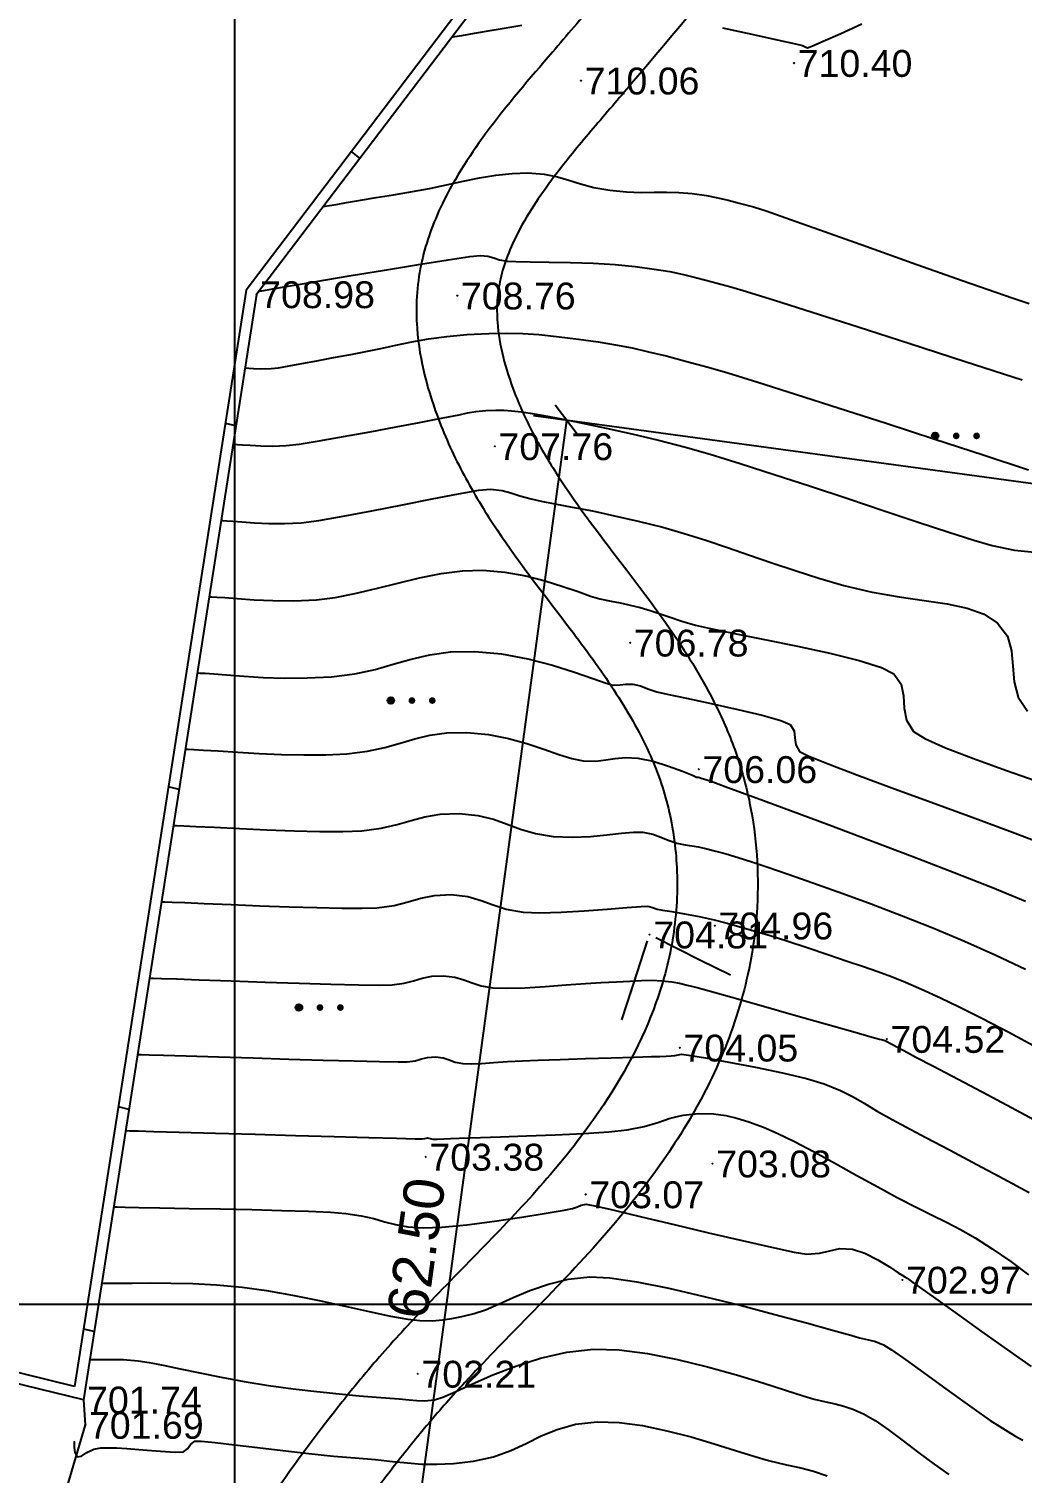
# Model space of a CAD drawing. Header units: feet. Extents: x 3381 to 683417, y 675186 to 4372291.
# Drawn here: x 682633.5 to 682670.5, y 4372036.6 to 4372090.4 of the extents above; entities that cross this region are included whole.
import ezdxf

# ---------------------------------------------------------------- set-up
doc = ezdxf.new("R2010")
doc.units = ezdxf.units.FT
doc.header["$MEASUREMENT"] = 0
doc.header["$PDMODE"] = 34
doc.header["$PDSIZE"] = 0.01
doc.layers.get('0').update_dxf_attribs({"linetype": 'CONTINUOUS'})
doc.layers.get('Defpoints').update_dxf_attribs({"linetype": 'CONTINUOUS'})
for name, color, linetype in [('0_Point_Height', 2, 'CONTINUOUS'), ('0_Point_Point', 7, 'CONTINUOUS'), ('col bitkisi', 7, 'CONTINUOUS'), ('Lep-Stolb', 7, 'CONTINUOUS')]:
    doc.layers.add(name, color=color, linetype=linetype)
for name, color, linetype, lineweight in [('ANA HORIZONTAL', 24, 'CONTINUOUS', 30), ('HORIZANTAL', 24, 'CONTINUOUS', 13), ('km setka', 170, 'CONTINUOUS', 15)]:
    doc.layers.add(name, color=color, linetype=linetype, lineweight=lineweight)
doc.styles.get("Standard").update_dxf_attribs({"font": 'arial.ttf', "height": 1.5})
doc.dimstyles.new('ISO-25', dxfattribs={"dimtxt": 1.5, "dimasz": 1, "dimexe": 1.25, "dimexo": 0.625, "dimtad": 1, "dimtxsty": 'Standard', "dimblk": 'OBLIQUE', "dimcen": 2.5, "dimadec": 0, "dimazin": 0, "dimtfac": 1, "dimtmove": 0, "dimatfit": 3, "dimldrblk": 'OBLIQUE', "dimfxl": 1, "dimarcsym": 0})

# ---------------------------------------------------------------- blocks, each defined once
blk = doc.blocks.new('_Oblique')
at = {"color": 0, "linetype": 'ByBlock', "lineweight": -2}
blk.add_line((-0.5, -0.5), (0.5, 0.5), dxfattribs=at)
blk = doc.blocks.new('*D72')
at = {"color": 0, "lineweight": -2, "transparency": 16777216}
blk.add_arc((682688.51, 4372009.063), 6.03, 352.2233, 82.2234, dxfattribs=at)
at = {"layer": 'Defpoints', "color": 0, "lineweight": 30, "transparency": 16777216}
for p in [(682698.402, 4372081.499), (682663.719, 4372012.448), (682694.092, 4372011.343), (682698.913, 4372007.642), (682685.859, 4371989.653)]:
    blk.add_point(p, dxfattribs=at)
at = {"color": 0, "lineweight": -2, "transparency": 16777216}
for p, rotation in [((682689.326, 4372015.037), 172.2234362131967), ((682694.484, 4372008.247), 262.2232824030834)]:
    blk.add_blockref('_Oblique', p, dxfattribs=dict(at, rotation=rotation))
at = {"color": 0, "lineweight": 25, "transparency": 16777216, "insert": (682694.419, 4372013.551), "char_height": 1.5, "attachment_point": 5, "rotation": 307.2234}
blk.add_mtext('90°', dxfattribs=at)
blk = doc.blocks.new('*D37')
at = {"color": 0, "lineweight": -2, "transparency": 16777216}
for p, q in [((682645.096, 4372013.756), (682653.535, 4372075.79)), ((682693.059, 4372070.413), (682652.297, 4372075.959)), ((682684.62, 4372008.379), (682643.858, 4372013.925))]:
    blk.add_line(p, q, dxfattribs=at)
at = {"layer": 'Defpoints', "color": 0, "lineweight": 30, "transparency": 16777216}
for p in [(682653.535, 4372075.79), (682693.679, 4372070.329), (682685.239, 4372008.295)]:
    blk.add_point(p, dxfattribs=at)
at = {"color": 0, "lineweight": -2, "transparency": 16777216}
for p, rotation in [((682653.535, 4372075.79), 82.25296880644238), ((682645.096, 4372013.756), 262.2529688064424)]:
    blk.add_blockref('_Oblique', p, dxfattribs=dict(at, rotation=rotation))
at = {"color": 0, "lineweight": 25, "transparency": 16777216, "insert": (682647.938, 4372044.961), "char_height": 1.5, "attachment_point": 5, "rotation": 82.253}
blk.add_mtext('{\\fArial|b0|i0|c238|p34;62.50}', dxfattribs=at)

msp = doc.modelspace()

# ---------------------------------------------------------------- hatches: boundary and pattern name
at = {"layer": 'col bitkisi', "lineweight": 25, "ltscale": 1.5}
h = msp.add_hatch(color=256, dxfattribs=at)
edge = h.paths.add_edge_path()
edge.add_arc((682667.25, 4372075.213), 0.125, 0, 360)
h = msp.add_hatch(color=256, dxfattribs=at)
edge = h.paths.add_edge_path()
edge.add_arc((682668.032, 4372075.213), 0.125, 0, 360)
h = msp.add_hatch(color=256, dxfattribs=at)
edge = h.paths.add_edge_path()
edge.add_arc((682668.791, 4372075.213), 0.125, 0, 360)
h = msp.add_hatch(color=256, dxfattribs=at)
edge = h.paths.add_edge_path()
edge.add_arc((682646.985, 4372065.356), 0.125, 0, 360)
h = msp.add_hatch(color=256, dxfattribs=at)
edge = h.paths.add_edge_path()
edge.add_arc((682647.767, 4372065.356), 0.125, 0, 360)
h = msp.add_hatch(color=256, dxfattribs=at)
edge = h.paths.add_edge_path()
edge.add_arc((682648.526, 4372065.356), 0.125, 0, 360)
h = msp.add_hatch(color=256, dxfattribs=at)
edge = h.paths.add_edge_path()
edge.add_arc((682643.563, 4372053.922), 0.125, 0, 360)
h = msp.add_hatch(color=256, dxfattribs=at)
edge = h.paths.add_edge_path()
edge.add_arc((682644.345, 4372053.922), 0.125, 0, 360)
h = msp.add_hatch(color=256, dxfattribs=at)
edge = h.paths.add_edge_path()
edge.add_arc((682645.104, 4372053.922), 0.125, 0, 360)

# ---------------------------------------------------------------- linework, layer by layer
at = {"linetype": 'Continuous', "lineweight": 25}
for p, q in [((682677.81, 4372128.345, 716.528), (682641.602, 4372080.645, 708.969)), ((682678.129, 4372128.103, 716.528), (682641.983, 4372080.485, 708.982)), ((682645.513, 4372085.797), (682645.828, 4372085.551)), ((682641.602, 4372080.645, 708.969), (682635.21, 4372039.807, 701.811)), ((682641.983, 4372080.485, 708.982), (682635.538, 4372039.315, 701.736)), ((682641.216, 4372075.584, -130.678), (682640.825, 4372075.679, -141.271)), ((682639.097, 4372062.049, -100.968), (682638.706, 4372062.145, -111.551)), ((682637.23, 4372050.125, -86.119), (682636.84, 4372050.221, -96.693)), ((682635.21, 4372039.807, 690.28), (682609.736, 4372046.026)), ((682635.538, 4372039.315, 701.736), (682609.641, 4372045.638)), ((682635.935, 4372041.852, -68.321), (682635.545, 4372041.947, -78.89)), ((682635.538, 4372039.315, 701.736), (682635.608, 4372038.374, 701.692)), ((682635.608, 4372038.374, 701.692), (682626.372, 4372007.184, 695.222))]:
    msp.add_line(p, q, dxfattribs=at)
for points, knots in [([(682696.471, 4372126.259), (682692.531, 4372122.496), (682692.002, 4372122.445), (682690.413, 4372122.286), (682689.35, 4372122.169), (682686.398, 4372121.762), (682684.521, 4372121.408), (682681.743, 4372120.53), (682680.792, 4372120.16), (682679.301, 4372119.422), (682678.741, 4372119.106), (682677.581, 4372118.35), (682676.993, 4372117.903), (682675.878, 4372116.954), (682675.348, 4372116.45), (682674.106, 4372115.179), (682673.416, 4372114.392), (682672.305, 4372113.074), (682671.871, 4372112.544), (682671.015, 4372111.498), (682670.59, 4372110.977), (682669.324, 4372109.422), (682668.491, 4372108.394), (682666.012, 4372105.326), (682664.384, 4372103.303), (682661.475, 4372099.708), (682660.199, 4372098.138), (682658.163, 4372095.659), (682657.422, 4372094.761), (682655.989, 4372093.04), (682655.3, 4372092.217), (682654.072, 4372090.763), (682653.538, 4372090.134), (682652.169, 4372088.533), (682651.295, 4372087.528), (682649.863, 4372085.586), (682649.277, 4372084.676), (682648.511, 4372083.023), (682648.262, 4372082.319), (682648.029, 4372081.197), (682647.974, 4372080.804), (682647.926, 4372080.01), (682647.931, 4372079.614), (682648.051, 4372078.014), (682648.366, 4372076.841), (682649.079, 4372074.997), (682649.415, 4372074.29), (682650.141, 4372072.954), (682650.532, 4372072.322), (682651.82, 4372070.4), (682652.767, 4372069.206), (682654.231, 4372067.272), (682654.782, 4372066.522), (682655.783, 4372064.99), (682656.231, 4372064.213), (682656.901, 4372062.743), (682657.142, 4372062.056), (682657.488, 4372060.62), (682657.592, 4372059.879), (682657.67, 4372058.282), (682657.624, 4372057.428), (682657.36, 4372055.748), (682657.143, 4372054.917), (682656.348, 4372052.683), (682655.616, 4372051.33), (682654.143, 4372049.183), (682653.489, 4372048.355), (682652.099, 4372046.747), (682651.36, 4372045.964), (682649.858, 4372044.412), (682649.096, 4372043.643), (682647.774, 4372042.259), (682647.21, 4372041.651), (682646.115, 4372040.398), (682645.586, 4372039.759), (682644.047, 4372037.812), (682643.082, 4372036.475), (682641.382, 4372034.011), (682640.634, 4372032.89), (682639.165, 4372030.621), (682638.446, 4372029.475), (682636.346, 4372026.001), (682635.019, 4372023.637), (682632.623, 4372018.948), (682631.544, 4372016.628), (682629.88, 4372012.603), (682629.244, 4372010.919), (682628.086, 4372007.513), (682627.563, 4372005.796), (682626.55, 4372002.168), (682626.068, 4372000.255), (682625.284, 4371996.963), (682624.969, 4371995.586), (682624.356, 4371992.821), (682624.061, 4371991.433), (682623.636, 4371989.26), (682623.49, 4371988.485), (682623.252, 4371987.085), (682623.156, 4371986.466), (682622.916, 4371984.502), (682622.841, 4371983.158), (682622.843, 4371980.142), (682622.965, 4371978.47), (682623.405, 4371975.178), (682623.721, 4371973.559), (682624.361, 4371970.843), (682624.654, 4371969.735), (682625.219, 4371967.737), (682625.485, 4371966.844), (682625.978, 4371965.23), (682626.204, 4371964.5), (682626.7, 4371963.026), (682626.969, 4371962.286), (682627.425, 4371961.195), (682627.582, 4371960.842), (682628.084, 4371959.788), (682628.445, 4371959.127), (682629.126, 4371957.857), (682629.446, 4371957.248), (682629.845, 4371956.346), (682629.966, 4371956.042), (682630.153, 4371955.488), (682630.223, 4371955.241), (682630.346, 4371954.717), (682630.398, 4371954.444), (682630.532, 4371953.608), (682630.595, 4371953.017), (682628.41, 4371948.604)], [0, 0, 0, 0, 1.504182, 1.504182, 4.512547, 4.512547, 9.897023, 9.897023, 12.795834, 12.795834, 14.604059, 14.604059, 16.662244, 16.662244, 18.72043, 18.72043, 21.69221, 21.69221, 23.690537, 23.690537, 25.688865, 25.688865, 29.68552, 29.68552, 37.678831, 37.678831, 43.858623, 43.858623, 47.338723, 47.338723, 50.479181, 50.479181, 52.843093, 52.843093, 56.452422, 56.452422, 59.343353, 59.343353, 61.301717, 61.301717, 62.310714, 62.310714, 63.319712, 63.319712, 66.426739, 66.426739, 68.50177, 68.50177, 70.576802, 70.576802, 75.092259, 75.092259, 77.984383, 77.984383, 80.876507, 80.876507, 83.368148, 83.368148, 85.859789, 85.859789, 88.693846, 88.693846, 91.527902, 91.527902, 96.504404, 96.504404, 99.813748, 99.813748, 103.123092, 103.123092, 106.359907, 106.359907, 108.778682, 108.778682, 111.197456, 111.197456, 116.035005, 116.035005, 120.025858, 120.025858, 124.016711, 124.016711, 131.998417, 131.998417, 139.538843, 139.538843, 144.840516, 144.840516, 150.142189, 150.142189, 155.992549, 155.992549, 160.212599, 160.212599, 164.43265, 164.43265, 166.77754, 166.77754, 168.584028, 168.584028, 172.423705, 172.423705, 177.221179, 177.221179, 182.018653, 182.018653, 185.384546, 185.384546, 188.140377, 188.140377, 190.397291, 190.397291, 192.654204, 192.654204, 193.73589, 193.73589, 195.899262, 195.899262, 198.062634, 198.062634, 199.190084, 199.190084, 200.13488, 200.13488, 201.079676, 201.079676, 202.923933, 202.923933, 202.923933, 202.923933]), ([(682700.374, 4372119.789), (682692.812, 4372119.509), (682692.282, 4372119.458), (682690.704, 4372119.3), (682689.667, 4372119.185), (682686.867, 4372118.797), (682685.159, 4372118.466), (682682.741, 4372117.698), (682681.933, 4372117.379), (682680.684, 4372116.757), (682680.215, 4372116.489), (682679.067, 4372115.731), (682678.396, 4372115.185), (682677.086, 4372113.961), (682676.448, 4372113.285), (682675.185, 4372111.85), (682674.559, 4372111.09), (682672.412, 4372108.469), (682670.933, 4372106.644), (682668.005, 4372103.018), (682666.556, 4372101.218), (682662.169, 4372095.795), (682659.192, 4372092.153), (682655.473, 4372087.78), (682654.989, 4372087.218), (682654.047, 4372086.108), (682653.591, 4372085.558), (682652.604, 4372084.27), (682652.106, 4372083.534), (682651.42, 4372082.215), (682651.193, 4372081.629), (682651.004, 4372080.789), (682650.966, 4372080.529), (682650.929, 4372080), (682650.931, 4372079.724), (682651.015, 4372078.615), (682651.246, 4372077.712), (682651.797, 4372076.286), (682652.042, 4372075.757), (682652.579, 4372074.737), (682652.873, 4372074.242), (682653.957, 4372072.562), (682654.849, 4372071.416), (682656.368, 4372069.425), (682656.981, 4372068.609), (682658.15, 4372066.873), (682658.706, 4372065.955), (682659.452, 4372064.401), (682659.699, 4372063.806), (682660.109, 4372062.571), (682660.27, 4372061.94), (682660.627, 4372060.026), (682660.696, 4372058.721), (682660.526, 4372056.32), (682660.325, 4372055.225), (682659.723, 4372053.114), (682659.322, 4372052.095), (682658.368, 4372050.156), (682657.816, 4372049.235), (682656.436, 4372047.22), (682655.572, 4372046.155), (682653.788, 4372044.149), (682652.867, 4372043.204), (682651.201, 4372041.497), (682650.451, 4372040.731), (682649.274, 4372039.456), (682648.829, 4372038.953), (682647.957, 4372037.917), (682647.531, 4372037.388), (682646.277, 4372035.772), (682645.472, 4372034.655), (682643.946, 4372032.446), (682643.219, 4372031.359), (682641.798, 4372029.17), (682641.103, 4372028.065), (682639.073, 4372024.722), (682637.793, 4372022.454), (682635.416, 4372017.838), (682634.32, 4372015.491), (682632.666, 4372011.488), (682632.049, 4372009.854), (682630.927, 4372006.546), (682630.418, 4372004.869), (682629.421, 4372001.287), (682628.941, 4371999.377), (682628.17, 4371996.124), (682627.864, 4371994.784), (682627.272, 4371992.111), (682626.989, 4371990.776), (682626.574, 4371988.65), (682626.424, 4371987.855), (682626.191, 4371986.467), (682626.102, 4371985.87), (682625.965, 4371984.676), (682625.916, 4371984.076), (682625.821, 4371982.268), (682625.83, 4371981.052), (682626.019, 4371977.919), (682626.299, 4371976.01), (682627.089, 4371972.203), (682627.596, 4371970.304), (682628.342, 4371967.763), (682628.536, 4371967.122), (682628.929, 4371965.844), (682629.127, 4371965.215), (682629.522, 4371964.053), (682629.717, 4371963.517), (682630.068, 4371962.643), (682630.216, 4371962.298), (682630.498, 4371961.691), (682630.63, 4371961.425), (682630.909, 4371960.881), (682631.056, 4371960.606), (682631.507, 4371959.765), (682631.823, 4371959.186), (682632.348, 4371958.114), (682632.565, 4371957.634), (682632.884, 4371956.791), (682633.002, 4371956.438), (682633.199, 4371955.719), (682633.277, 4371955.362), (682633.471, 4371954.304), (682633.548, 4371953.615), (682633.626, 4371952.873), (682633.635, 4371952.792), (682635.369, 4371948.48)], [0, 0, 0, 0, 1.519576, 1.519576, 4.558728, 4.558728, 9.930594, 9.930594, 12.837598, 12.837598, 14.698947, 14.698947, 17.596272, 17.596272, 20.493598, 20.493598, 23.430765, 23.430765, 30.540606, 30.540606, 37.650448, 37.650448, 51.870131, 51.870131, 53.943342, 53.943342, 56.016553, 56.016553, 58.839775, 58.839775, 61.186701, 61.186701, 62.257023, 62.257023, 63.327345, 63.327345, 66.426341, 66.426341, 68.26825, 68.26825, 70.110159, 70.110159, 74.62153, 74.62153, 77.595, 77.595, 80.568471, 80.568471, 82.304355, 82.304355, 84.04024, 84.04024, 87.512009, 87.512009, 90.504027, 90.504027, 93.496045, 93.496045, 96.488063, 96.488063, 100.372173, 100.372173, 104.256283, 104.256283, 107.517701, 107.517701, 109.618427, 109.618427, 111.719153, 111.719153, 115.920605, 115.920605, 119.858792, 119.858792, 123.796978, 123.796978, 131.673352, 131.673352, 139.553481, 139.553481, 144.894421, 144.894421, 150.235361, 150.235361, 156.190392, 156.190392, 160.321983, 160.321983, 164.453574, 164.453574, 166.899961, 166.899961, 168.797126, 168.797126, 170.694291, 170.694291, 174.488621, 174.488621, 180.488906, 180.488906, 186.48919, 186.48919, 188.508696, 188.508696, 190.528201, 190.528201, 192.322947, 192.322947, 193.52533, 193.52533, 194.478712, 194.478712, 195.432094, 195.432094, 197.338858, 197.338858, 198.784376, 198.784376, 199.759029, 199.759029, 200.733681, 200.733681, 202.682985, 202.682985, 202.923933, 202.923933, 202.923933, 202.923933])]:
    msp.add_open_spline(points, degree=3, knots=knots, dxfattribs=at)
at = {"layer": '0_Point_Point', "lineweight": 25}
for p in [(682661.993, 4372089.099, 710.397), (682654.063, 4372088.444, 710.059), (682641.983, 4372080.485, 708.982), (682649.456, 4372080.437, 708.757), (682650.853, 4372074.825, 707.764), (682655.892, 4372067.51, 706.78), (682658.448, 4372062.798, 706.059), (682656.619, 4372056.64, 704.808), (682659.044, 4372056.973, 704.96), (682657.742, 4372052.426, 704.053), (682665.448, 4372052.749, 704.516), (682648.283, 4372048.362, 703.384), (682658.961, 4372048.109, 703.081), (682654.238, 4372046.962, 703.067), (682666.029, 4372043.779, 702.971), (682647.986, 4372040.279, 702.213), (682635.538, 4372039.315, 701.736), (682635.608, 4372038.374, 701.692)]:
    msp.add_point(p, dxfattribs=at)
at = {"layer": 'ANA HORIZONTAL', "color": 32, "lineweight": 25}
for points, elevation in [([(682640.665, 4372072.065), (682640.732, 4372072.063), (682640.874, 4372072.055), (682641.104, 4372072.04), (682641.441, 4372072.013), (682641.913, 4372071.98), (682642.439, 4372071.956), (682643.019, 4372071.952), (682643.651, 4372071.981), (682644.304, 4372072.064), (682645.212, 4372072.22), (682646.281, 4372072.425), (682647.415, 4372072.65), (682648.519, 4372072.87), (682649.498, 4372073.058), (682650.256, 4372073.187), (682650.698, 4372073.23), (682651.123, 4372073.185), (682651.453, 4372073.096), (682651.781, 4372072.982), (682652.205, 4372072.863), (682652.575, 4372072.786), (682653.095, 4372072.687), (682653.74, 4372072.564), (682654.487, 4372072.416), (682655.313, 4372072.241), (682656.194, 4372072.039), (682657.107, 4372071.808), (682657.91, 4372071.579), (682658.712, 4372071.327), (682659.519, 4372071.058), (682660.337, 4372070.777), (682661.173, 4372070.49), (682662.032, 4372070.201), (682662.921, 4372069.918), (682663.846, 4372069.644), (682664.904, 4372069.39), (682665.909, 4372069.214), (682666.845, 4372069.08), (682667.696, 4372068.952), (682668.445, 4372068.794), (682669.077, 4372068.569), (682669.575, 4372068.241), (682669.936, 4372067.751), (682670.092, 4372067.208), (682670.143, 4372066.634), (682670.192, 4372066.052), (682670.34, 4372065.485), (682670.689, 4372064.956)], 707.5), ([(682638.441, 4372057.861), (682638.565, 4372057.857), (682638.838, 4372057.848), (682639.309, 4372057.83), (682640.029, 4372057.801), (682641.038, 4372057.76), (682642.112, 4372057.716), (682643.196, 4372057.675), (682644.23, 4372057.642), (682645.158, 4372057.621), (682645.922, 4372057.617), (682646.464, 4372057.635), (682647.113, 4372057.725), (682647.629, 4372057.858), (682648.098, 4372057.996), (682648.604, 4372058.098), (682649.231, 4372058.126), (682649.852, 4372058.054), (682650.342, 4372057.913), (682650.787, 4372057.742), (682651.279, 4372057.582), (682651.904, 4372057.474), (682652.532, 4372057.451), (682653.323, 4372057.472), (682654.187, 4372057.521), (682655.032, 4372057.583), (682655.768, 4372057.643), (682656.304, 4372057.687), (682656.548, 4372057.699), (682656.725, 4372057.649), (682656.9, 4372057.585), (682657.092, 4372057.55), (682657.448, 4372057.493), (682657.919, 4372057.413), (682658.46, 4372057.311), (682659.022, 4372057.185), (682659.452, 4372057.076), (682659.943, 4372056.943), (682660.494, 4372056.785), (682661.102, 4372056.603), (682661.765, 4372056.395), (682662.483, 4372056.161), (682663.252, 4372055.901), (682663.974, 4372055.655), (682664.579, 4372055.449), (682665.113, 4372055.261), (682665.621, 4372055.072), (682666.149, 4372054.861), (682666.742, 4372054.606), (682667.447, 4372054.287), (682668.145, 4372053.951), (682669.006, 4372053.515), (682669.987, 4372053.003), (682671.045, 4372052.438)], 705), ([(682636.218, 4372043.656), (682636.319, 4372043.654), (682636.529, 4372043.651), (682636.868, 4372043.651), (682637.359, 4372043.656), (682638.038, 4372043.663), (682638.788, 4372043.661), (682639.606, 4372043.641), (682640.493, 4372043.594), (682641.447, 4372043.509), (682642.355, 4372043.386), (682643.325, 4372043.213), (682644.314, 4372043.012), (682645.28, 4372042.801), (682646.18, 4372042.601), (682646.971, 4372042.431), (682647.612, 4372042.311), (682648.059, 4372042.26), (682648.529, 4372042.259), (682648.906, 4372042.286), (682649.25, 4372042.34), (682649.623, 4372042.42), (682650.087, 4372042.525), (682650.502, 4372042.659), (682650.988, 4372042.869), (682651.543, 4372043.122), (682652.164, 4372043.385), (682652.847, 4372043.624), (682653.591, 4372043.806), (682654.392, 4372043.898), (682655.132, 4372043.858), (682656.141, 4372043.704), (682657.339, 4372043.464), (682658.647, 4372043.164), (682659.988, 4372042.832), (682661.284, 4372042.494), (682662.454, 4372042.177), (682663.422, 4372041.909), (682664.108, 4372041.716), (682664.435, 4372041.624), (682664.763, 4372041.548), (682665.022, 4372041.483), (682665.328, 4372041.358), (682665.627, 4372041.169), (682666.154, 4372040.801), (682666.826, 4372040.318), (682667.559, 4372039.786), (682668.27, 4372039.269), (682668.876, 4372038.834), (682669.293, 4372038.545), (682669.656, 4372038.313), (682669.948, 4372038.134), (682670.218, 4372037.976), (682670.514, 4372037.805)], 702.5)]:
    msp.add_lwpolyline(points, dxfattribs=dict(at, elevation=elevation))
at = {"layer": 'col bitkisi', "lineweight": 25, "ltscale": 1.5}
for centre in [(682667.25, 4372075.213), (682646.985, 4372065.356), (682643.563, 4372053.922)]:
    msp.add_circle(centre, 0.125, dxfattribs=at)
at = {"layer": 'HORIZANTAL', "color": 32, "linetype": 'Continuous', "lineweight": 25}
for points, elevation in [([(682659.332, 4372090.412), (682660.421, 4372090.174), (682661.369, 4372089.966), (682662.043, 4372089.817), (682662.311, 4372089.756), (682662.406, 4372089.704), (682662.499, 4372089.666), (682662.659, 4372089.729), (682663.076, 4372089.91), (682663.711, 4372090.191), (682664.522, 4372090.558)], 710.5), ([(682649.254, 4372090.064), (682649.368, 4372090.084), (682649.63, 4372090.128), (682650.099, 4372090.208), (682650.834, 4372090.335), (682651.864, 4372090.512)], 710.5), ([(682644.464, 4372083.754), (682644.539, 4372083.767), (682644.697, 4372083.793), (682644.952, 4372083.837), (682645.327, 4372083.9), (682645.851, 4372083.989), (682646.437, 4372084.088), (682647.084, 4372084.196), (682647.793, 4372084.313), (682648.425, 4372084.43), (682649.053, 4372084.563), (682649.675, 4372084.699), (682650.29, 4372084.824), (682650.898, 4372084.926), (682651.497, 4372084.991), (682652.085, 4372085.007), (682652.69, 4372084.959), (682653.182, 4372084.862), (682653.616, 4372084.735), (682654.049, 4372084.596), (682654.537, 4372084.466), (682655.136, 4372084.362), (682655.759, 4372084.303), (682656.3, 4372084.283), (682656.787, 4372084.285), (682657.248, 4372084.289), (682657.709, 4372084.279), (682658.198, 4372084.236), (682658.733, 4372084.161), (682659.156, 4372084.084), (682659.54, 4372083.996), (682659.957, 4372083.887), (682660.48, 4372083.745), (682660.954, 4372083.591), (682661.861, 4372083.273), (682663.123, 4372082.823), (682664.662, 4372082.274), (682666.398, 4372081.657), (682668.252, 4372081.005), (682670.147, 4372080.349), (682670.747, 4372080.147)], 709.5), ([(682642.069, 4372080.599), (682642.074, 4372080.6), (682642.095, 4372080.603), (682642.139, 4372080.611), (682642.185, 4372080.618), (682642.454, 4372080.664), (682643.167, 4372080.787), (682644.202, 4372080.963), (682645.437, 4372081.171), (682646.748, 4372081.389), (682648.014, 4372081.597), (682649.112, 4372081.771), (682649.92, 4372081.89), (682650.316, 4372081.932), (682650.597, 4372081.902), (682650.814, 4372081.843), (682651.031, 4372081.776), (682651.314, 4372081.721), (682651.635, 4372081.703), (682652.176, 4372081.693), (682652.876, 4372081.684), (682653.677, 4372081.67), (682654.518, 4372081.643), (682655.339, 4372081.598), (682656.083, 4372081.526), (682656.792, 4372081.428), (682657.367, 4372081.33), (682657.874, 4372081.224), (682658.378, 4372081.099), (682658.943, 4372080.948), (682659.637, 4372080.761), (682660.223, 4372080.588), (682661.261, 4372080.265), (682662.673, 4372079.818), (682664.38, 4372079.272), (682666.304, 4372078.654), (682668.367, 4372077.989), (682670.488, 4372077.303)], 709), ([(682641.554, 4372077.747), (682641.599, 4372077.745), (682641.697, 4372077.739), (682641.866, 4372077.725), (682642.131, 4372077.711), (682642.526, 4372077.719), (682642.802, 4372077.753), (682643.192, 4372077.819), (682643.675, 4372077.908), (682644.233, 4372078.014), (682644.845, 4372078.129), (682645.493, 4372078.245), (682646.052, 4372078.353), (682646.607, 4372078.472), (682647.173, 4372078.596), (682647.762, 4372078.717), (682648.391, 4372078.827), (682649.071, 4372078.919), (682649.818, 4372078.985), (682650.634, 4372079.029), (682651.302, 4372079.045), (682651.895, 4372079.031), (682652.488, 4372078.988), (682653.154, 4372078.916), (682653.967, 4372078.815), (682654.697, 4372078.715), (682655.351, 4372078.607), (682655.966, 4372078.487), (682656.58, 4372078.35), (682657.23, 4372078.189), (682657.956, 4372078), (682658.793, 4372077.777), (682659.534, 4372077.562), (682660.647, 4372077.218), (682662.053, 4372076.772), (682663.672, 4372076.251), (682665.428, 4372075.682), (682667.24, 4372075.092), (682669.03, 4372074.507), (682670.719, 4372073.954)], 708.5), ([(682641.11, 4372074.906), (682641.163, 4372074.904), (682641.278, 4372074.898), (682641.465, 4372074.884), (682641.745, 4372074.862), (682642.142, 4372074.838), (682642.59, 4372074.83), (682643.088, 4372074.85), (682643.573, 4372074.91), (682644.314, 4372075.03), (682645.222, 4372075.189), (682646.208, 4372075.37), (682647.181, 4372075.553), (682648.053, 4372075.718), (682648.734, 4372075.848), (682649.134, 4372075.922), (682649.528, 4372075.999), (682649.838, 4372076.067), (682650.143, 4372076.121), (682650.521, 4372076.159), (682650.894, 4372076.177), (682651.187, 4372076.174), (682651.48, 4372076.15), (682651.852, 4372076.105), (682652.172, 4372076.056), (682652.675, 4372075.969), (682653.333, 4372075.845), (682654.118, 4372075.689), (682655, 4372075.502), (682655.952, 4372075.288), (682656.945, 4372075.051), (682657.95, 4372074.792), (682658.871, 4372074.529), (682659.992, 4372074.185), (682661.257, 4372073.78), (682662.609, 4372073.338), (682663.991, 4372072.88), (682665.347, 4372072.428), (682666.62, 4372072.005), (682667.752, 4372071.632), (682668.687, 4372071.331), (682669.37, 4372071.125), (682670.208, 4372070.953), (682670.951, 4372070.887)], 708), ([(682640.22, 4372069.224), (682640.31, 4372069.221), (682640.5, 4372069.211), (682640.807, 4372069.19), (682641.258, 4372069.155), (682641.889, 4372069.11), (682642.593, 4372069.078), (682643.368, 4372069.073), (682644.214, 4372069.112), (682644.905, 4372069.199), (682645.649, 4372069.347), (682646.432, 4372069.533), (682647.238, 4372069.733), (682648.053, 4372069.924), (682648.863, 4372070.082), (682649.651, 4372070.185), (682650.405, 4372070.209), (682651.225, 4372070.139), (682652.006, 4372069.998), (682652.731, 4372069.813), (682653.385, 4372069.609), (682653.952, 4372069.412), (682654.417, 4372069.249), (682654.765, 4372069.146), (682655.187, 4372069.056), (682655.517, 4372068.993), (682655.846, 4372068.926), (682656.263, 4372068.823), (682656.641, 4372068.712), (682657.006, 4372068.59), (682657.388, 4372068.457), (682657.817, 4372068.314), (682658.322, 4372068.162), (682658.879, 4372068.034), (682659.776, 4372067.853), (682660.896, 4372067.632), (682662.121, 4372067.383), (682663.333, 4372067.118), (682664.415, 4372066.85), (682665.248, 4372066.591), (682665.714, 4372066.353), (682665.979, 4372065.964), (682666.07, 4372065.529), (682666.1, 4372065.075), (682666.186, 4372064.626), (682666.442, 4372064.207), (682666.859, 4372063.943), (682667.633, 4372063.6), (682668.677, 4372063.198), (682669.902, 4372062.756), (682671.222, 4372062.295)], 707), ([(682639.775, 4372066.383), (682639.872, 4372066.38), (682640.074, 4372066.37), (682640.397, 4372066.349), (682640.867, 4372066.313), (682641.516, 4372066.264), (682642.232, 4372066.22), (682643.015, 4372066.194), (682643.864, 4372066.198), (682644.776, 4372066.243), (682645.645, 4372066.35), (682646.395, 4372066.514), (682647.076, 4372066.706), (682647.738, 4372066.898), (682648.432, 4372067.062), (682649.206, 4372067.168), (682650.111, 4372067.188), (682651.105, 4372067.097), (682652.084, 4372066.913), (682653.006, 4372066.673), (682653.827, 4372066.416), (682654.506, 4372066.181), (682654.999, 4372066.007), (682655.265, 4372065.932), (682655.526, 4372065.936), (682655.736, 4372065.97), (682655.995, 4372065.967), (682656.278, 4372065.899), (682656.547, 4372065.796), (682656.885, 4372065.68), (682657.27, 4372065.592), (682657.991, 4372065.439), (682658.912, 4372065.242), (682659.896, 4372065.024), (682660.805, 4372064.808), (682661.503, 4372064.613), (682661.853, 4372064.464), (682661.994, 4372064.232), (682662.027, 4372063.972), (682662.059, 4372063.706), (682662.194, 4372063.459), (682662.52, 4372063.292), (682663.26, 4372062.993), (682664.327, 4372062.588), (682665.635, 4372062.106), (682667.096, 4372061.571), (682668.622, 4372061.011), (682670.128, 4372060.453), (682671.524, 4372059.923)], 706.5), ([(682639.331, 4372063.542), (682639.433, 4372063.539), (682639.653, 4372063.53), (682640.014, 4372063.511), (682640.55, 4372063.479), (682641.29, 4372063.434), (682642.084, 4372063.388), (682642.909, 4372063.352), (682643.742, 4372063.332), (682644.56, 4372063.337), (682645.339, 4372063.374), (682646.117, 4372063.467), (682646.765, 4372063.607), (682647.334, 4372063.768), (682647.874, 4372063.928), (682648.435, 4372064.063), (682649.066, 4372064.151), (682649.818, 4372064.168), (682650.62, 4372064.094), (682651.366, 4372063.946), (682652.052, 4372063.753), (682652.676, 4372063.544), (682653.235, 4372063.348), (682653.726, 4372063.194), (682654.144, 4372063.112), (682654.614, 4372063.101), (682654.992, 4372063.144), (682655.339, 4372063.202), (682655.715, 4372063.237), (682656.18, 4372063.211), (682656.744, 4372063.093), (682657.324, 4372062.914), (682657.84, 4372062.724), (682658.212, 4372062.572), (682658.362, 4372062.508), (682658.421, 4372062.497), (682658.48, 4372062.486), (682658.576, 4372062.458), (682658.716, 4372062.414), (682658.966, 4372062.324), (682659.624, 4372062.084), (682660.616, 4372061.721), (682661.867, 4372061.26), (682663.301, 4372060.727), (682664.845, 4372060.148), (682666.422, 4372059.549), (682667.959, 4372058.955), (682669.38, 4372058.393), (682670.611, 4372057.887)], 706), ([(682638.886, 4372060.701), (682639.007, 4372060.698), (682639.273, 4372060.688), (682639.726, 4372060.668), (682640.411, 4372060.635), (682641.363, 4372060.588), (682642.37, 4372060.542), (682643.38, 4372060.503), (682644.341, 4372060.479), (682645.199, 4372060.477), (682645.902, 4372060.505), (682646.624, 4372060.597), (682647.214, 4372060.735), (682647.734, 4372060.889), (682648.25, 4372061.029), (682648.826, 4372061.125), (682649.525, 4372061.147), (682650.225, 4372061.076), (682650.802, 4372060.934), (682651.313, 4372060.754), (682651.814, 4372060.566), (682652.366, 4372060.402), (682653.024, 4372060.293), (682653.739, 4372060.262), (682654.412, 4372060.29), (682655.026, 4372060.35), (682655.567, 4372060.416), (682656.018, 4372060.46), (682656.364, 4372060.455), (682656.736, 4372060.376), (682657.03, 4372060.269), (682657.307, 4372060.152), (682657.631, 4372060.047), (682657.943, 4372059.978), (682658.191, 4372059.94), (682658.438, 4372059.902), (682658.751, 4372059.835), (682659.078, 4372059.751), (682659.467, 4372059.642), (682659.917, 4372059.507), (682660.423, 4372059.346), (682660.984, 4372059.158), (682661.421, 4372059.009), (682662.059, 4372058.79), (682662.867, 4372058.51), (682663.812, 4372058.173), (682664.864, 4372057.786), (682665.991, 4372057.356), (682667.163, 4372056.891), (682668.346, 4372056.395), (682669.511, 4372055.876), (682670.611, 4372055.356)], 705.5), ([(682637.997, 4372055.02), (682638.136, 4372055.016), (682638.45, 4372055.006), (682638.998, 4372054.988), (682639.846, 4372054.958), (682641.038, 4372054.915), (682642.305, 4372054.87), (682643.569, 4372054.827), (682644.751, 4372054.791), (682645.774, 4372054.766), (682646.558, 4372054.756), (682647.027, 4372054.766), (682647.475, 4372054.828), (682647.831, 4372054.92), (682648.155, 4372055.015), (682648.504, 4372055.086), (682648.938, 4372055.105), (682649.367, 4372055.056), (682649.705, 4372054.958), (682650.013, 4372054.84), (682650.352, 4372054.73), (682650.784, 4372054.655), (682651.301, 4372054.639), (682651.975, 4372054.661), (682652.735, 4372054.707), (682653.509, 4372054.764), (682654.227, 4372054.816), (682654.816, 4372054.85), (682655.38, 4372054.877), (682655.877, 4372054.906), (682656.317, 4372054.928), (682656.714, 4372054.936), (682657.077, 4372054.921), (682657.448, 4372054.881), (682657.735, 4372054.828), (682658.02, 4372054.758), (682658.384, 4372054.667), (682658.839, 4372054.545), (682659.681, 4372054.31), (682660.774, 4372054), (682661.979, 4372053.656), (682663.16, 4372053.318), (682664.179, 4372053.026), (682664.899, 4372052.819), (682665.182, 4372052.738), (682665.294, 4372052.714), (682665.376, 4372052.698), (682665.454, 4372052.656), (682665.582, 4372052.588), (682665.874, 4372052.43), (682666.223, 4372052.242), (682666.533, 4372052.079), (682667.186, 4372051.737), (682668.104, 4372051.254), (682669.214, 4372050.668), (682670.437, 4372050.016), (682671.7, 4372049.336)], 704.5), ([(682637.552, 4372052.179), (682637.685, 4372052.175), (682637.987, 4372052.166), (682638.522, 4372052.15), (682639.361, 4372052.123), (682640.562, 4372052.085), (682641.862, 4372052.044), (682643.186, 4372052.003), (682644.461, 4372051.964), (682645.613, 4372051.931), (682646.567, 4372051.907), (682647.251, 4372051.895), (682647.59, 4372051.897), (682647.89, 4372051.943), (682648.123, 4372052.009), (682648.354, 4372052.066), (682648.645, 4372052.084), (682648.931, 4372052.045), (682649.153, 4372051.971), (682649.375, 4372051.891), (682649.663, 4372051.836), (682649.976, 4372051.826), (682650.36, 4372051.843), (682650.811, 4372051.876), (682651.322, 4372051.913), (682651.889, 4372051.943), (682652.47, 4372051.964), (682653.29, 4372051.991), (682654.234, 4372052.02), (682655.191, 4372052.049), (682656.045, 4372052.075), (682656.683, 4372052.094), (682656.993, 4372052.104), (682657.229, 4372052.113), (682657.424, 4372052.122), (682657.554, 4372052.133), (682657.681, 4372052.166), (682657.809, 4372052.191), (682658.069, 4372052.152), (682658.693, 4372052.045), (682659.563, 4372051.888), (682660.559, 4372051.696), (682661.562, 4372051.487), (682662.454, 4372051.276), (682663.115, 4372051.081), (682663.724, 4372050.837), (682664.193, 4372050.602), (682664.61, 4372050.356), (682665.063, 4372050.079), (682665.642, 4372049.753), (682666.155, 4372049.481), (682666.9, 4372049.086), (682667.804, 4372048.606), (682668.796, 4372048.078), (682669.803, 4372047.54), (682670.753, 4372047.03)], 704), ([(682637.107, 4372049.338), (682637.248, 4372049.334), (682637.573, 4372049.325), (682638.162, 4372049.308), (682639.101, 4372049.281), (682640.46, 4372049.243), (682641.937, 4372049.201), (682643.44, 4372049.158), (682644.879, 4372049.117), (682646.162, 4372049.081), (682647.196, 4372049.053), (682647.89, 4372049.034), (682648.153, 4372049.028), (682648.253, 4372049.048), (682648.351, 4372049.063), (682648.447, 4372049.041), (682648.543, 4372049.016), (682648.702, 4372049.022), (682648.962, 4372049.037), (682649.199, 4372049.044), (682649.526, 4372049.053), (682649.923, 4372049.067), (682650.319, 4372049.08), (682651.061, 4372049.104), (682652.03, 4372049.138), (682653.106, 4372049.182), (682654.168, 4372049.234), (682655.099, 4372049.294), (682655.777, 4372049.362), (682656.409, 4372049.488), (682656.92, 4372049.645), (682657.381, 4372049.799), (682657.862, 4372049.919), (682658.436, 4372049.97), (682659.001, 4372049.957), (682659.456, 4372049.902), (682659.87, 4372049.804), (682660.314, 4372049.659), (682660.855, 4372049.464), (682661.37, 4372049.248), (682662.013, 4372048.932), (682662.746, 4372048.545), (682663.532, 4372048.116), (682664.333, 4372047.672), (682665.111, 4372047.24), (682665.83, 4372046.851), (682666.544, 4372046.481), (682667.141, 4372046.184), (682667.672, 4372045.922), (682668.188, 4372045.653), (682668.738, 4372045.34), (682669.374, 4372044.941), (682670.066, 4372044.463), (682670.725, 4372043.965)], 703.5), ([(682636.662, 4372046.497), (682636.796, 4372046.493), (682637.091, 4372046.486), (682637.6, 4372046.475), (682638.38, 4372046.461), (682639.473, 4372046.441), (682640.637, 4372046.419), (682641.809, 4372046.395), (682642.926, 4372046.367), (682643.924, 4372046.335), (682644.741, 4372046.297), (682645.313, 4372046.254), (682645.884, 4372046.168), (682646.345, 4372046.06), (682646.751, 4372045.945), (682647.157, 4372045.838), (682647.617, 4372045.755), (682648.186, 4372045.712), (682648.885, 4372045.738), (682649.808, 4372045.831), (682650.84, 4372045.966), (682651.865, 4372046.119), (682652.768, 4372046.265), (682653.434, 4372046.38), (682653.748, 4372046.438), (682653.931, 4372046.501), (682654.074, 4372046.565), (682654.256, 4372046.6), (682654.573, 4372046.541), (682655.299, 4372046.375), (682656.321, 4372046.132), (682657.528, 4372045.843), (682658.811, 4372045.537), (682660.057, 4372045.245), (682661.156, 4372044.994), (682661.996, 4372044.816), (682662.467, 4372044.741), (682662.947, 4372044.77), (682663.329, 4372044.866), (682663.705, 4372044.944), (682664.166, 4372044.921), (682664.627, 4372044.77), (682665.109, 4372044.528), (682665.547, 4372044.264), (682665.872, 4372044.047), (682666.018, 4372043.948), (682666.117, 4372043.897), (682666.212, 4372043.843), (682666.307, 4372043.771), (682666.412, 4372043.687), (682666.661, 4372043.509), (682667.261, 4372043.081), (682668.076, 4372042.5), (682668.974, 4372041.862), (682669.821, 4372041.261), (682670.482, 4372040.794), (682670.824, 4372040.558)], 703), ([(682635.773, 4372040.815), (682635.835, 4372040.814), (682635.967, 4372040.813), (682636.19, 4372040.816), (682636.528, 4372040.818), (682637.018, 4372040.807), (682637.58, 4372040.765), (682637.986, 4372040.703), (682638.513, 4372040.6), (682639.146, 4372040.467), (682639.869, 4372040.314), (682640.667, 4372040.153), (682641.525, 4372039.994), (682642.428, 4372039.849), (682643.342, 4372039.724), (682644.228, 4372039.618), (682645.058, 4372039.53), (682645.807, 4372039.46), (682646.446, 4372039.406), (682646.949, 4372039.367), (682647.29, 4372039.344), (682647.661, 4372039.31), (682647.952, 4372039.281), (682648.241, 4372039.274), (682648.606, 4372039.307), (682648.915, 4372039.407), (682649.398, 4372039.621), (682650.029, 4372039.91), (682650.783, 4372040.239), (682651.635, 4372040.57), (682652.56, 4372040.864), (682653.533, 4372041.086), (682654.528, 4372041.196), (682655.483, 4372041.17), (682656.542, 4372041.033), (682657.657, 4372040.813), (682658.776, 4372040.539), (682659.853, 4372040.239), (682660.837, 4372039.94), (682661.679, 4372039.671), (682662.33, 4372039.461), (682662.742, 4372039.336), (682663.178, 4372039.232), (682663.529, 4372039.156), (682663.847, 4372039.078), (682664.181, 4372038.965), (682664.585, 4372038.787), (682665.009, 4372038.54), (682665.51, 4372038.193), (682666.06, 4372037.782), (682666.636, 4372037.343), (682667.212, 4372036.915), (682667.763, 4372036.533)], 702), ([(682635.187, 4372037.776), (682635.191, 4372037.747), (682635.195, 4372037.672), (682635.198, 4372037.535), (682635.217, 4372037.345), (682635.308, 4372037.189), (682635.47, 4372037.213), (682635.669, 4372037.35), (682635.922, 4372037.472), (682636.186, 4372037.518), (682636.448, 4372037.526), (682636.774, 4372037.523), (682637.157, 4372037.501), (682637.751, 4372037.449), (682638.403, 4372037.394), (682638.96, 4372037.361), (682639.268, 4372037.377), (682639.426, 4372037.497), (682639.531, 4372037.651), (682639.689, 4372037.767), (682639.928, 4372037.767), (682640.44, 4372037.719), (682641.159, 4372037.637), (682642.023, 4372037.532), (682642.968, 4372037.419), (682643.93, 4372037.308), (682644.847, 4372037.213), (682645.654, 4372037.147), (682646.413, 4372037.086), (682647.047, 4372037.02), (682647.606, 4372036.96), (682648.138, 4372036.92), (682648.692, 4372036.909), (682649.317, 4372036.941), (682650.06, 4372037.026), (682650.808, 4372037.188), (682651.446, 4372037.42), (682652.023, 4372037.689), (682652.585, 4372037.964), (682653.181, 4372038.212), (682653.858, 4372038.399), (682654.664, 4372038.494), (682655.481, 4372038.471), (682656.358, 4372038.352), (682657.263, 4372038.162), (682658.163, 4372037.928), (682659.025, 4372037.673), (682659.815, 4372037.425), (682660.501, 4372037.208), (682661.049, 4372037.048), (682661.709, 4372036.89), (682662.242, 4372036.775), (682662.723, 4372036.657), (682663.23, 4372036.486)], 701.5)]:
    msp.add_lwpolyline(points, dxfattribs=dict(at, elevation=elevation))
at = {"layer": 'km setka', "lineweight": 25, "flags": 128}
for points in [[(682641.16, 4372121.703), (682641.16, 4371912.467)], [(682603.411, 4372042.877), (682752.484, 4372042.877)]]:
    msp.add_lwpolyline(points, dxfattribs=at)
at = {"layer": 'Lep-Stolb', "color": 1, "lineweight": 25}
for p, q in [((682655.892, 4372054.411, 695.988), (682656.542, 4372056.403, 695.988)), ((682656.843, 4372056.528, 695.988), (682658.493, 4372055.701, 695.988)), ((682658.493, 4372055.701, 695.988), (682659.623, 4372055.135, 695.988)), ((682655.582, 4372053.46, 695.988), (682655.969, 4372054.649, 695.988))]:
    msp.add_line(p, q, dxfattribs=at)

# ---------------------------------------------------------------- texts
at = {"layer": '0_Point_Height', "color": 0, "lineweight": 25}
for s, p in [('710.40', (682662.129, 4372088.585, 710.397)), ('710.06', (682654.199, 4372087.93, 710.059)), ('708.98', (682642.119, 4372079.971, 708.982)), ('708.76', (682649.592, 4372079.923, 708.757)), ('707.76', (682650.989, 4372074.311, 707.764)), ('706.78', (682656.028, 4372066.996, 706.78)), ('706.06', (682658.584, 4372062.284, 706.059)), ('704.96', (682659.18, 4372056.459, 704.96)), ('704.81', (682656.755, 4372056.126, 704.808)), ('704.05', (682657.878, 4372051.912, 704.053)), ('704.52', (682665.584, 4372052.235, 704.516)), ('703.38', (682648.419, 4372047.848, 703.384)), ('703.08', (682659.097, 4372047.595, 703.081)), ('703.07', (682654.374, 4372046.448, 703.067)), ('702.97', (682666.165, 4372043.265, 702.971)), ('702.21', (682648.122, 4372039.765, 702.213)), ('701.74', (682635.674, 4372038.801, 701.736)), ('701.69', (682635.744, 4372037.86, 701.692))]:
    msp.add_text(s, height=1, dxfattribs=at).set_placement(p)

# ---------------------------------------------------------------- dimensions: what is measured, and where the dimension line sits
at = {"color": 222, "lineweight": 25}
dim = msp.add_angular_dim_2l(base=(682694.092, 4372011.343), line1=((682698.913, 4372007.642), (682663.719, 4372012.448)), line2=((682698.402, 4372081.499), (682685.859, 4371989.653)), dimstyle='ISO-25', dxfattribs=at)
dim.commit()
dim.dimension.update_dxf_attribs({"geometry": '*D72', "text_midpoint": (682694.419, 4372013.551)})
dim = msp.add_aligned_dim(p1=(682685.239, 4372008.295), p2=(682693.679, 4372070.329), distance=40.513, text='{\\fArial|b0|i0|c238|p34;62.50}', dimstyle='ISO-25', dxfattribs=at)
dim.commit()
dim.dimension.update_dxf_attribs({"geometry": '*D37', "text_midpoint": (682647.938, 4372044.961)})

doc.saveas('drawing.dxf')
